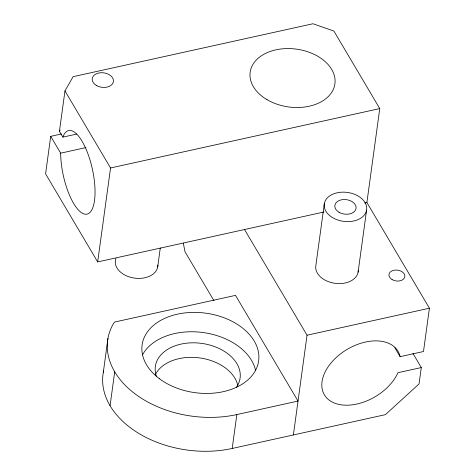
<?xml version="1.0" encoding="UTF-8"?>
<svg xmlns="http://www.w3.org/2000/svg" width="475" height="475" viewBox="0 0 475 475"><rect width="100%" height="100%" fill="white"/><g stroke="black" fill="none" stroke-linecap="round" stroke-linejoin="round"><path stroke-width="0.71" d="M61.584 133.956L50.718 136.349L45.582 173.85L97.684 261.921L324.021 211.987M50.718 136.349L60.663 153.164A42.774 14.879 77.6 0 0 83.95 213.916A42.774 14.879 77.6 0 0 90.909 163.145A42.774 14.879 77.6 0 0 62.86 137.121L59.428 131.32L64.962 90.915L73.132 76.665L312.978 23.75L333.913 31.077L379.762 108.579L366.896 202.522L429.418 308.21L423.486 351.518L400.122 356.672A42.774 27.514 -30.6 0 0 342.22 352.604A42.774 27.514 -30.6 0 0 335.267 403.382A42.774 27.514 -30.6 0 0 397.925 372.715L421.289 367.561L412.977 353.507M97.684 261.921L110.55 167.978L64.962 90.915M103.312 372.353L107.956 338.455M110.069 405.709L114.712 371.812M157.688 266.974L160.283 248.015M103.586 370.939A93.563 63.81 7.8 0 0 138.943 433.503A93.563 63.81 7.8 0 0 232.198 448.459L236.841 414.562L298.027 401.066L235.505 295.379L114.552 322.062L114.012 322.685A93.563 63.81 7.8 0 0 135.191 393.965A93.563 63.81 7.8 0 0 236.841 414.562M324.336 203.579L315.851 265.561A21.387 14.582 7.8 0 0 335.789 283.415A21.387 14.582 7.8 0 0 358.251 270.269M293.384 434.957L307.046 335.207L244.524 229.52M358.097 272.169L366.587 210.188A21.387 14.582 7.8 0 0 337.125 192.791A21.387 14.582 7.8 0 0 332.672 217.669A21.387 14.582 7.8 0 0 366.587 210.188M421.289 367.561L419.045 383.942L385.403 414.657L232.198 448.459M59.428 131.32L60.141 130.073M62.86 137.121L76.606 134.093M60.663 153.164L85.981 147.577M110.55 167.978L379.762 108.579M364.764 202.997L366.896 202.522M307.046 335.207L429.418 308.21M394.85 347.759L400.122 356.672M213.952 300.687L185.013 251.774L183.308 243.158M142.488 354.944A58.811 40.108 7.8 0 1 203.134 332.542A58.811 40.108 7.8 0 1 255.568 370.399M156.334 376.123A42.774 29.171 7.8 0 1 201.768 343.395A42.774 29.171 7.8 0 1 236.473 387.22M155.545 374.235A42.774 29.171 7.8 0 1 199.868 357.936A42.774 29.171 7.8 0 1 237.868 385.759M157.842 265.068A21.387 14.582 7.8 0 1 133.992 278.029A21.387 14.582 7.8 0 1 115.953 258.519M159.487 378.783A58.811 40.108 7.8 0 0 257.076 367.003A58.811 40.108 7.8 0 0 184.555 312.96A58.811 40.108 7.8 0 0 159.487 378.783M266.956 99.619A42.774 29.171 7.8 0 0 334.78 84.657A42.774 29.171 7.8 0 0 275.856 49.863A42.774 29.171 7.8 0 0 266.956 99.619M392.101 279.603A8.022 5.468 7.8 0 0 404.819 276.794A8.022 5.468 7.8 0 0 393.769 270.275A8.022 5.468 7.8 0 0 392.101 279.603M96.425 85.464A10.693 7.291 7.8 0 0 113.383 81.724A10.693 7.291 7.8 0 0 98.652 73.031A10.693 7.291 7.8 0 0 96.425 85.464M339.067 212.277A10.693 7.291 7.8 0 0 356.024 208.537A10.693 7.291 7.8 0 0 341.293 199.838A10.693 7.291 7.8 0 0 339.067 212.277"/></g></svg>
